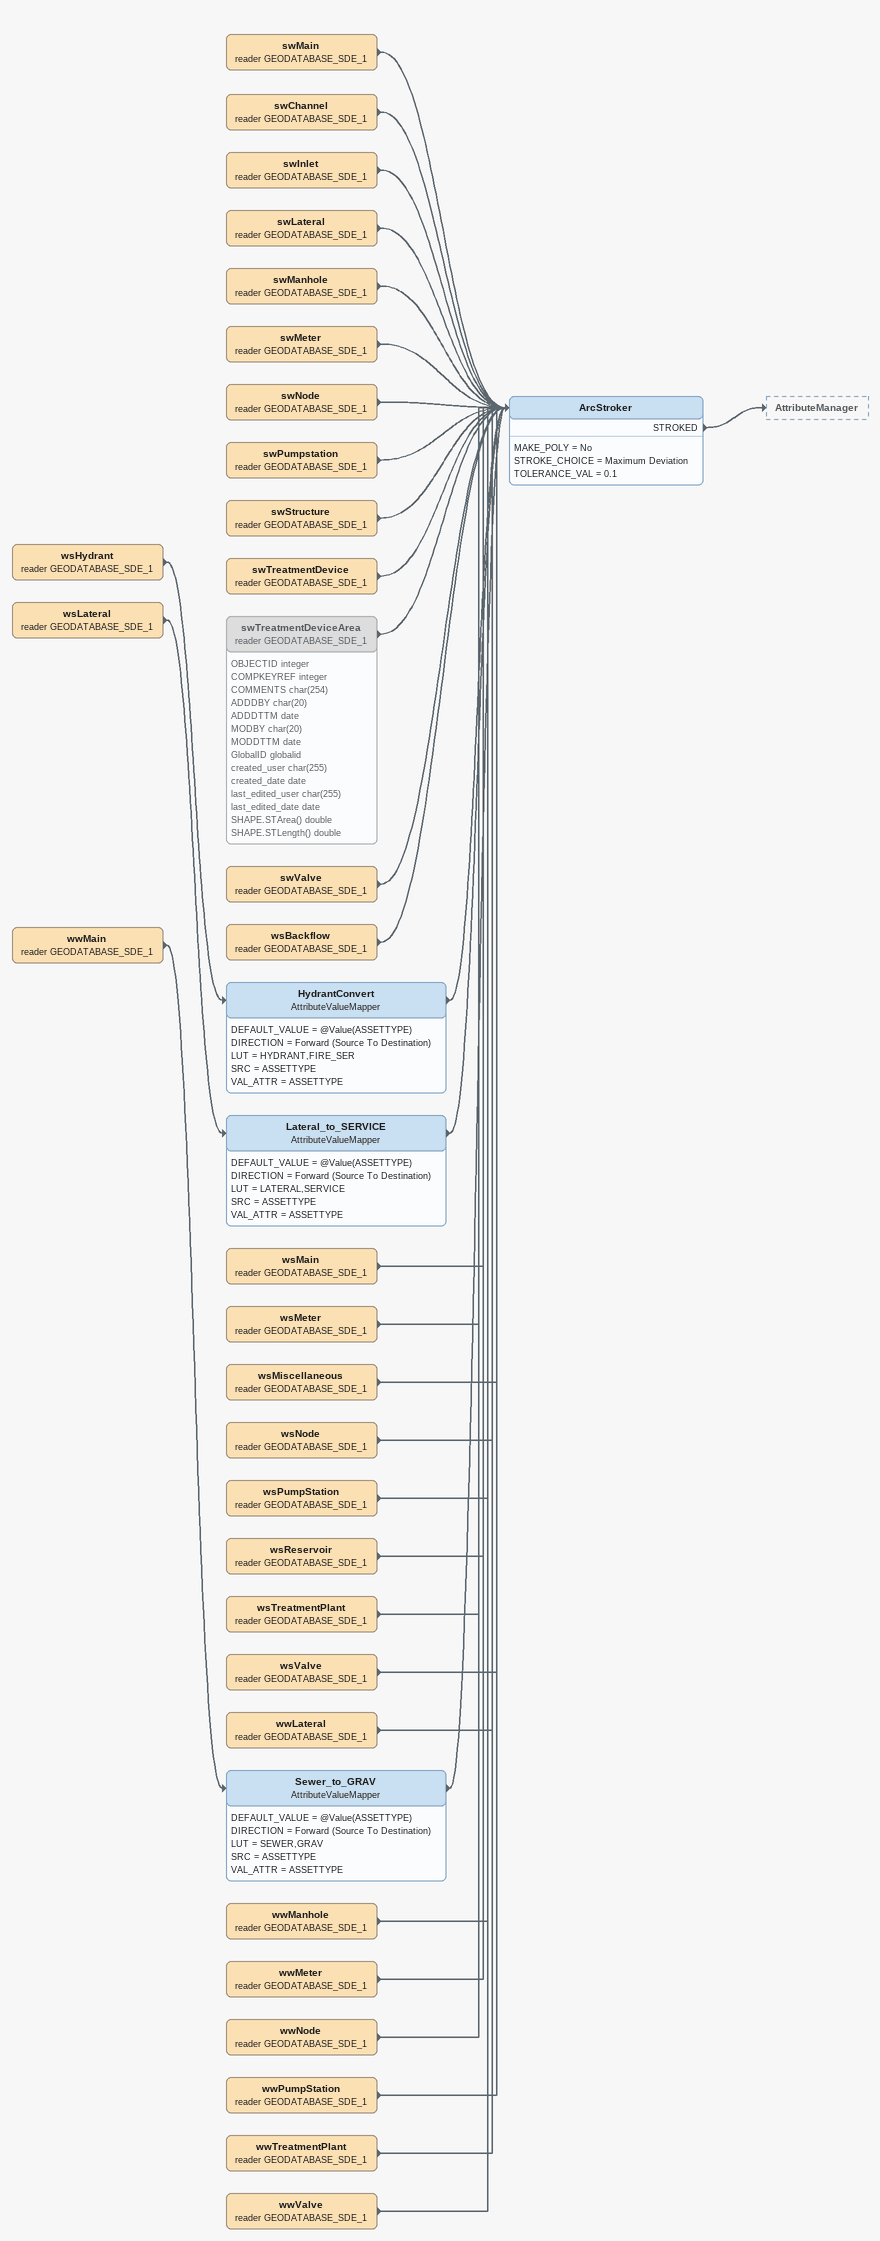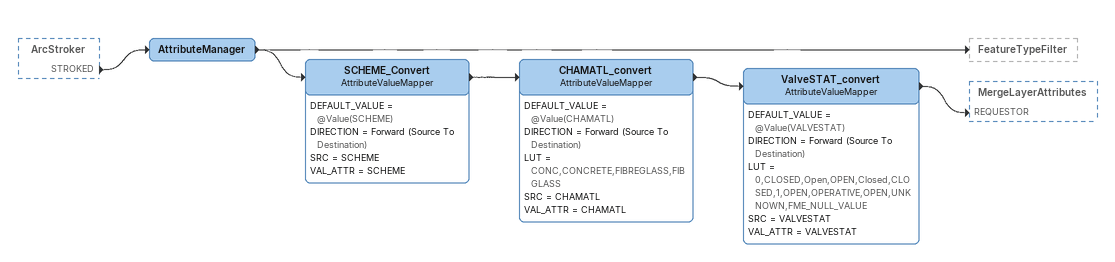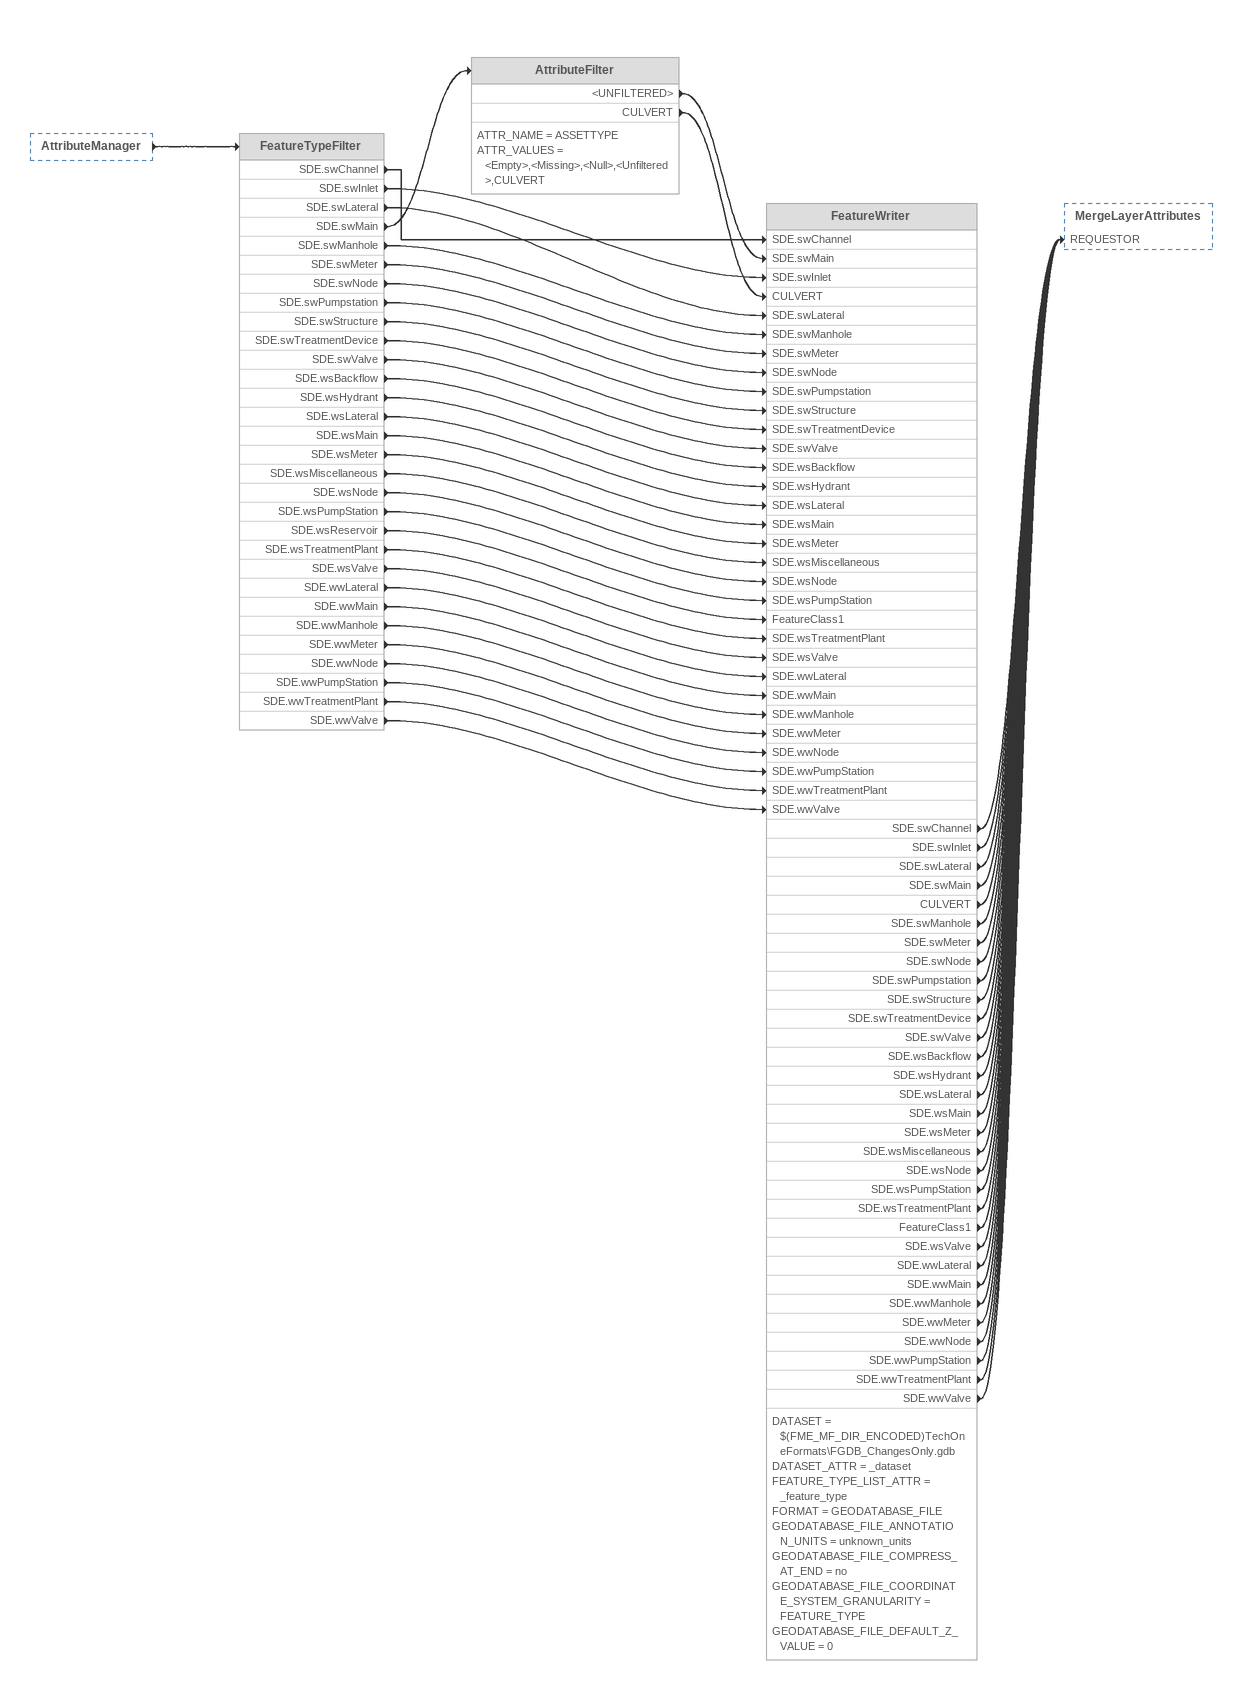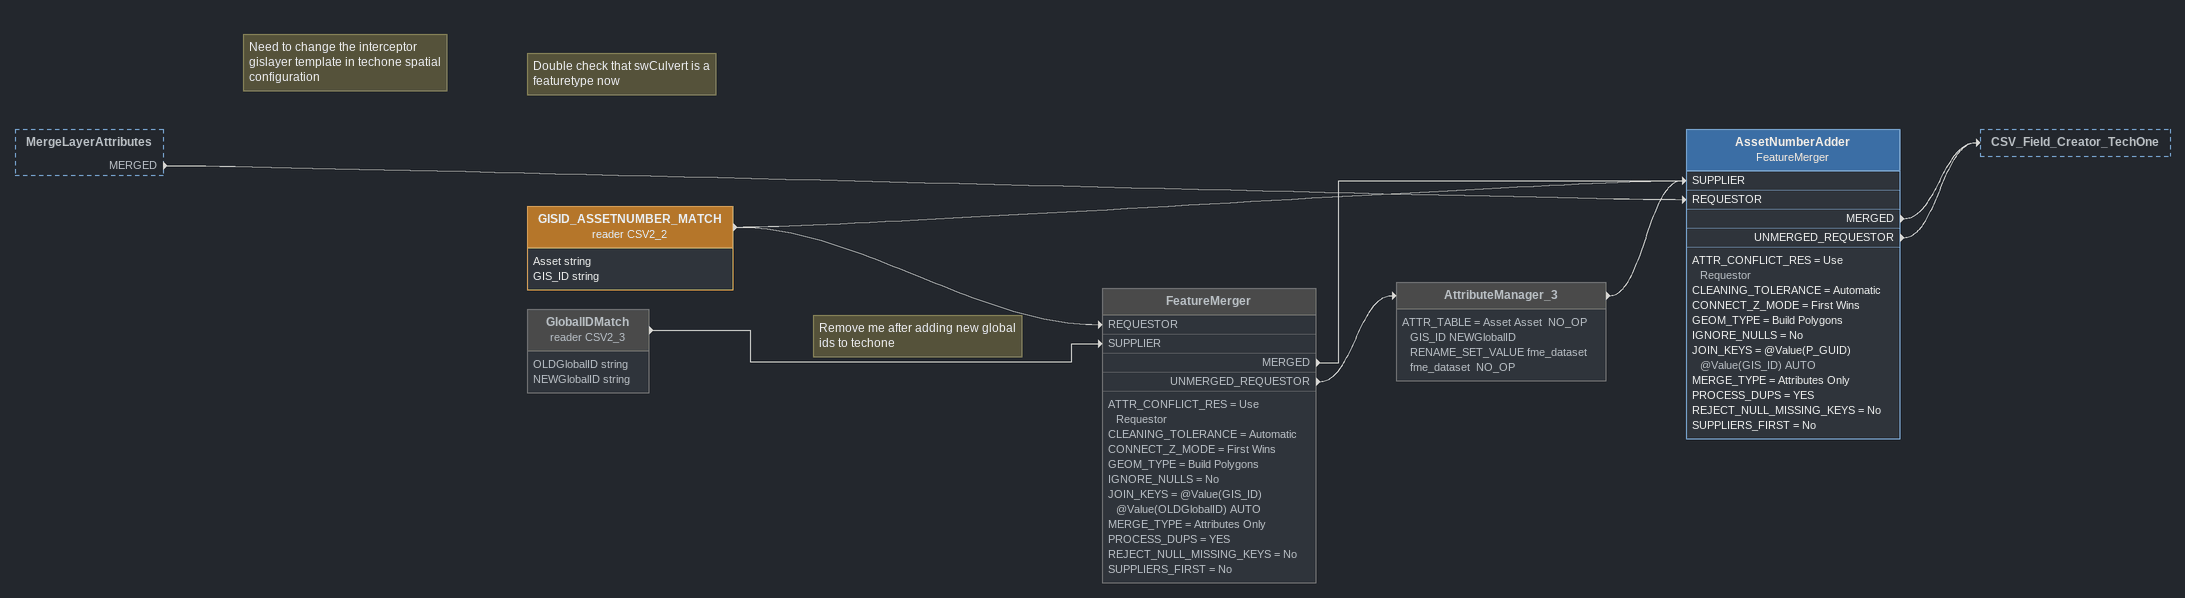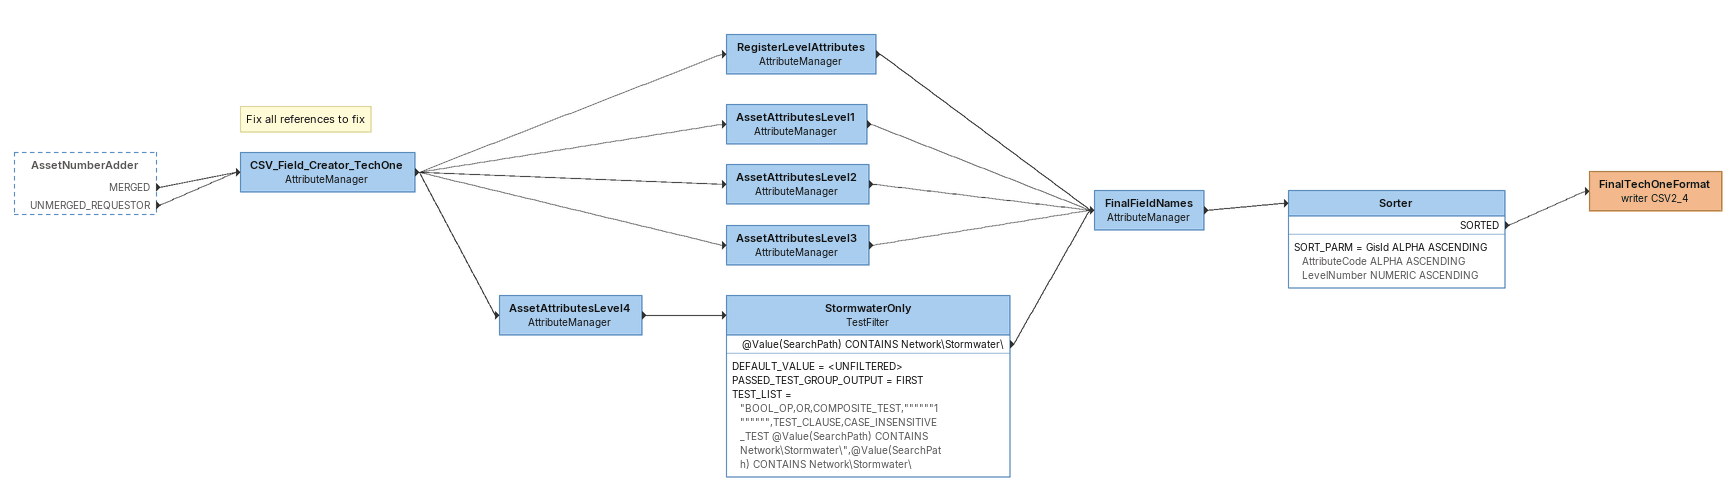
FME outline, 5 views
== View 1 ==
wsHydrant (reader GEODATABASE_SDE_1)
    -> HydrantConvert
HydrantConvert: AttributeValueMapper
    DEFAULT_VALUE = @Value(ASSETTYPE)
    DIRECTION = Forward (Source To Destination)
    LUT = HYDRANT,FIRE_SER
    SRC = ASSETTYPE
    VAL_ATTR = ASSETTYPE
    -> ArcStroker
wsLateral (reader GEODATABASE_SDE_1)
    -> Lateral_to_SERVICE
Lateral_to_SERVICE: AttributeValueMapper
    DEFAULT_VALUE = @Value(ASSETTYPE)
    DIRECTION = Forward (Source To Destination)
    LUT = LATERAL,SERVICE
    SRC = ASSETTYPE
    VAL_ATTR = ASSETTYPE
    -> ArcStroker
wwMain (reader GEODATABASE_SDE_1)
    -> Sewer_to_GRAV
Sewer_to_GRAV: AttributeValueMapper
    DEFAULT_VALUE = @Value(ASSETTYPE)
    DIRECTION = Forward (Source To Destination)
    LUT = SEWER,GRAV
    SRC = ASSETTYPE
    VAL_ATTR = ASSETTYPE
    -> ArcStroker
swTreatmentDevice (reader GEODATABASE_SDE_1)
    -> ArcStroker
swTreatmentDeviceArea (reader GEODATABASE_SDE_1) [off]
    attributes: OBJECTID integer, COMPKEYREF integer, COMMENTS char(254), ADDDBY char(20), ADDDTTM date, MODBY char(20), MODDTTM date, GlobalID globalid, created_user char(255), created_date date, last_edited_user char(255), last_edited_date date, SHAPE.STArea() double, SHAPE.STLength() double
    -> ArcStroker
wsMiscellaneous (reader GEODATABASE_SDE_1)
    -> ArcStroker
wsTreatmentPlant (reader GEODATABASE_SDE_1)
    -> ArcStroker
wwPumpStation (reader GEODATABASE_SDE_1)
    -> ArcStroker
wwTreatmentPlant (reader GEODATABASE_SDE_1)
    -> ArcStroker
swMain (reader GEODATABASE_SDE_1)
    -> ArcStroker
swChannel (reader GEODATABASE_SDE_1)
    -> ArcStroker
swInlet (reader GEODATABASE_SDE_1)
    -> ArcStroker
swLateral (reader GEODATABASE_SDE_1)
    -> ArcStroker
swManhole (reader GEODATABASE_SDE_1)
    -> ArcStroker
swMeter (reader GEODATABASE_SDE_1)
    -> ArcStroker
swNode (reader GEODATABASE_SDE_1)
    -> ArcStroker
swPumpstation (reader GEODATABASE_SDE_1)
    -> ArcStroker
swStructure (reader GEODATABASE_SDE_1)
    -> ArcStroker
swValve (reader GEODATABASE_SDE_1)
    -> ArcStroker
wsBackflow (reader GEODATABASE_SDE_1)
    -> ArcStroker
wsMain (reader GEODATABASE_SDE_1)
    -> ArcStroker
wsMeter (reader GEODATABASE_SDE_1)
    -> ArcStroker
wsNode (reader GEODATABASE_SDE_1)
    -> ArcStroker
wsPumpStation (reader GEODATABASE_SDE_1)
    -> ArcStroker
wsReservoir (reader GEODATABASE_SDE_1)
    -> ArcStroker
wsValve (reader GEODATABASE_SDE_1)
    -> ArcStroker
wwLateral (reader GEODATABASE_SDE_1)
    -> ArcStroker
wwManhole (reader GEODATABASE_SDE_1)
    -> ArcStroker
wwMeter (reader GEODATABASE_SDE_1)
    -> ArcStroker
wwNode (reader GEODATABASE_SDE_1)
    -> ArcStroker
wwValve (reader GEODATABASE_SDE_1)
    -> ArcStroker
ArcStroker
    MAKE_POLY = No
    STROKE_CHOICE = Maximum Deviation
    TOLERANCE_VAL = 0.1
    STROKED -> AttributeManager

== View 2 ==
ArcStroker [outside]
    STROKED -> AttributeManager
AttributeManager
    -> FeatureTypeFilter
    -> SCHEME_Convert
SCHEME_Convert: AttributeValueMapper
    DEFAULT_VALUE = @Value(SCHEME)
    DIRECTION = Forward (Source To Destination)
    SRC = SCHEME
    VAL_ATTR = SCHEME
    -> CHAMATL_convert
CHAMATL_convert: AttributeValueMapper
    DEFAULT_VALUE = @Value(CHAMATL)
    DIRECTION = Forward (Source To Destination)
    LUT = CONC,CONCRETE,FIBREGLASS,FIBGLASS
    SRC = CHAMATL
    VAL_ATTR = CHAMATL
    -> ValveSTAT_convert
ValveSTAT_convert: AttributeValueMapper
    DEFAULT_VALUE = @Value(VALVESTAT)
    DIRECTION = Forward (Source To Destination)
    LUT = 0,CLOSED,Open,OPEN,Closed,CLOSED,1,OPEN,OPERATIVE,OPEN,UNKNOWN,FME_NULL_VALUE
    SRC = VALVESTAT
    VAL_ATTR = VALVESTAT
    -> MergeLayerAttributes [REQUESTOR]

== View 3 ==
AttributeManager [outside]
    -> FeatureTypeFilter
FeatureTypeFilter [off]
    SDE.swChannel -> FeatureWriter [SDE.swChannel]
    SDE.swInlet -> FeatureWriter [SDE.swInlet]
    SDE.swLateral -> FeatureWriter [SDE.swLateral]
    SDE.swMain -> AttributeFilter
    SDE.swManhole -> FeatureWriter [SDE.swManhole]
    SDE.swMeter -> FeatureWriter [SDE.swMeter]
    SDE.swNode -> FeatureWriter [SDE.swNode]
    SDE.swPumpstation -> FeatureWriter [SDE.swPumpstation]
    SDE.swStructure -> FeatureWriter [SDE.swStructure]
    SDE.swTreatmentDevice -> FeatureWriter [SDE.swTreatmentDevice]
    SDE.swValve -> FeatureWriter [SDE.swValve]
    SDE.wsBackflow -> FeatureWriter [SDE.wsBackflow]
    SDE.wsHydrant -> FeatureWriter [SDE.wsHydrant]
    SDE.wsLateral -> FeatureWriter [SDE.wsLateral]
    SDE.wsMain -> FeatureWriter [SDE.wsMain]
    SDE.wsMeter -> FeatureWriter [SDE.wsMeter]
    SDE.wsMiscellaneous -> FeatureWriter [SDE.wsMiscellaneous]
    SDE.wsNode -> FeatureWriter [SDE.wsNode]
    SDE.wsPumpStation -> FeatureWriter [SDE.wsPumpStation]
    SDE.wsReservoir -> FeatureWriter [FeatureClass1]
    SDE.wsTreatmentPlant -> FeatureWriter [SDE.wsTreatmentPlant]
    SDE.wsValve -> FeatureWriter [SDE.wsValve]
    SDE.wwLateral -> FeatureWriter [SDE.wwLateral]
    SDE.wwMain -> FeatureWriter [SDE.wwMain]
    SDE.wwManhole -> FeatureWriter [SDE.wwManhole]
    SDE.wwMeter -> FeatureWriter [SDE.wwMeter]
    SDE.wwNode -> FeatureWriter [SDE.wwNode]
    SDE.wwPumpStation -> FeatureWriter [SDE.wwPumpStation]
    SDE.wwTreatmentPlant -> FeatureWriter [SDE.wwTreatmentPlant]
    SDE.wwValve -> FeatureWriter [SDE.wwValve]
AttributeFilter [off]
    ATTR_NAME = ASSETTYPE
    ATTR_VALUES = <Empty>,<Missing>,<Null>,<Unfiltered>,CULVERT
    <UNFILTERED> -> FeatureWriter [SDE.swMain]
    CULVERT -> FeatureWriter [CULVERT]
FeatureWriter [off]
    DATASET = $(FME_MF_DIR_ENCODED)TechOneFormats\FGDB_ChangesOnly.gdb
    DATASET_ATTR = _dataset
    FEATURE_TYPE_LIST_ATTR = _feature_type
    FORMAT = GEODATABASE_FILE
    GEODATABASE_FILE_ANNOTATION_UNITS = unknown_units
    GEODATABASE_FILE_COMPRESS_AT_END = no
    GEODATABASE_FILE_COORDINATE_SYSTEM_GRANULARITY = FEATURE_TYPE
    GEODATABASE_FILE_DEFAULT_Z_VALUE = 0
    SDE.swChannel -> MergeLayerAttributes [REQUESTOR]
    SDE.swInlet -> MergeLayerAttributes [REQUESTOR]
    SDE.swLateral -> MergeLayerAttributes [REQUESTOR]
    SDE.swMain -> MergeLayerAttributes [REQUESTOR]
    CULVERT -> MergeLayerAttributes [REQUESTOR]
    SDE.swManhole -> MergeLayerAttributes [REQUESTOR]
    SDE.swMeter -> MergeLayerAttributes [REQUESTOR]
    SDE.swNode -> MergeLayerAttributes [REQUESTOR]
    SDE.swPumpstation -> MergeLayerAttributes [REQUESTOR]
    SDE.swStructure -> MergeLayerAttributes [REQUESTOR]
    SDE.swTreatmentDevice -> MergeLayerAttributes [REQUESTOR]
    SDE.swValve -> MergeLayerAttributes [REQUESTOR]
    SDE.wsBackflow -> MergeLayerAttributes [REQUESTOR]
    SDE.wsHydrant -> MergeLayerAttributes [REQUESTOR]
    SDE.wsLateral -> MergeLayerAttributes [REQUESTOR]
    SDE.wsMain -> MergeLayerAttributes [REQUESTOR]
    SDE.wsMeter -> MergeLayerAttributes [REQUESTOR]
    SDE.wsMiscellaneous -> MergeLayerAttributes [REQUESTOR]
    SDE.wsNode -> MergeLayerAttributes [REQUESTOR]
    SDE.wsPumpStation -> MergeLayerAttributes [REQUESTOR]
    SDE.wsTreatmentPlant -> MergeLayerAttributes [REQUESTOR]
    FeatureClass1 -> MergeLayerAttributes [REQUESTOR]
    SDE.wsValve -> MergeLayerAttributes [REQUESTOR]
    SDE.wwLateral -> MergeLayerAttributes [REQUESTOR]
    SDE.wwMain -> MergeLayerAttributes [REQUESTOR]
    SDE.wwManhole -> MergeLayerAttributes [REQUESTOR]
    SDE.wwMeter -> MergeLayerAttributes [REQUESTOR]
    SDE.wwNode -> MergeLayerAttributes [REQUESTOR]
    SDE.wwPumpStation -> MergeLayerAttributes [REQUESTOR]
    SDE.wwTreatmentPlant -> MergeLayerAttributes [REQUESTOR]
    SDE.wwValve -> MergeLayerAttributes [REQUESTOR]

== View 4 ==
MergeLayerAttributes [outside]
    MERGED -> AssetNumberAdder [REQUESTOR]
Note: Need to change the interceptor gislayer template in techone spatial configuration
Note: Double check that swCulvert is a featuretype now
GISID_ASSETNUMBER_MATCH (reader CSV2_2)
    attributes: Asset string, GIS_ID string
    -> FeatureMerger [REQUESTOR]
    -> AssetNumberAdder [SUPPLIER]
Note: Remove me after adding new global ids to techone
GlobalIDMatch (reader CSV2_3) [off]
    attributes: OLDGlobalID string, NEWGlobalID string
    -> FeatureMerger [SUPPLIER]
FeatureMerger [off]
    ATTR_CONFLICT_RES = Use Requestor
    CLEANING_TOLERANCE = Automatic
    CONNECT_Z_MODE = First Wins
    GEOM_TYPE = Build Polygons
    IGNORE_NULLS = No
    JOIN_KEYS = @Value(GIS_ID) @Value(OLDGlobalID) AUTO
    MERGE_TYPE = Attributes Only
    PROCESS_DUPS = YES
    REJECT_NULL_MISSING_KEYS = No
    SUPPLIERS_FIRST = No
    MERGED -> AssetNumberAdder [SUPPLIER]
    UNMERGED_REQUESTOR -> AttributeManager_3
AttributeManager_3 [off]
    ATTR_TABLE = Asset Asset  NO_OP GIS_ID NEWGlobalID  RENAME_SET_VALUE fme_dataset fme_dataset  NO_OP
    -> AssetNumberAdder [SUPPLIER]
AssetNumberAdder: FeatureMerger
    ATTR_CONFLICT_RES = Use Requestor
    CLEANING_TOLERANCE = Automatic
    CONNECT_Z_MODE = First Wins
    GEOM_TYPE = Build Polygons
    IGNORE_NULLS = No
    JOIN_KEYS = @Value(P_GUID) @Value(GIS_ID) AUTO
    MERGE_TYPE = Attributes Only
    PROCESS_DUPS = YES
    REJECT_NULL_MISSING_KEYS = No
    SUPPLIERS_FIRST = No
    MERGED -> CSV_Field_Creator_TechOne
    UNMERGED_REQUESTOR -> CSV_Field_Creator_TechOne

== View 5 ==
AssetNumberAdder [outside]
    MERGED -> CSV_Field_Creator_TechOne
    UNMERGED_REQUESTOR -> CSV_Field_Creator_TechOne
Note: Fix all references to fix
CSV_Field_Creator_TechOne: AttributeManager
    -> RegisterLevelAttributes
    -> AssetAttributesLevel1
    -> AssetAttributesLevel2
    -> AssetAttributesLevel3
    -> AssetAttributesLevel4
RegisterLevelAttributes: AttributeManager
    -> FinalFieldNames
AssetAttributesLevel1: AttributeManager
    -> FinalFieldNames
AssetAttributesLevel2: AttributeManager
    -> FinalFieldNames
AssetAttributesLevel3: AttributeManager
    -> FinalFieldNames
AssetAttributesLevel4: AttributeManager
    -> StormwaterOnly
StormwaterOnly: TestFilter
    DEFAULT_VALUE = <UNFILTERED>
    PASSED_TEST_GROUP_OUTPUT = FIRST
    TEST_LIST = "BOOL_OP,OR,COMPOSITE_TEST,""""""1"""""",TEST_CLAUSE,CASE_INSENSITIVE_TEST @Value(SearchPath) CONTAINS Network\Stormwater\",@Value(SearchPath) CONTAINS Network\Stormwater\
    @Value(SearchPath) CONTAINS Network\Stormwater\ -> FinalFieldNames
FinalFieldNames: AttributeManager
    -> Sorter
Sorter
    SORT_PARM = GisId ALPHA ASCENDING AttributeCode ALPHA ASCENDING LevelNumber NUMERIC ASCENDING
    SORTED -> FinalTechOneFormat (writer CSV2_4)
FinalTechOneFormat (writer CSV2_4)
